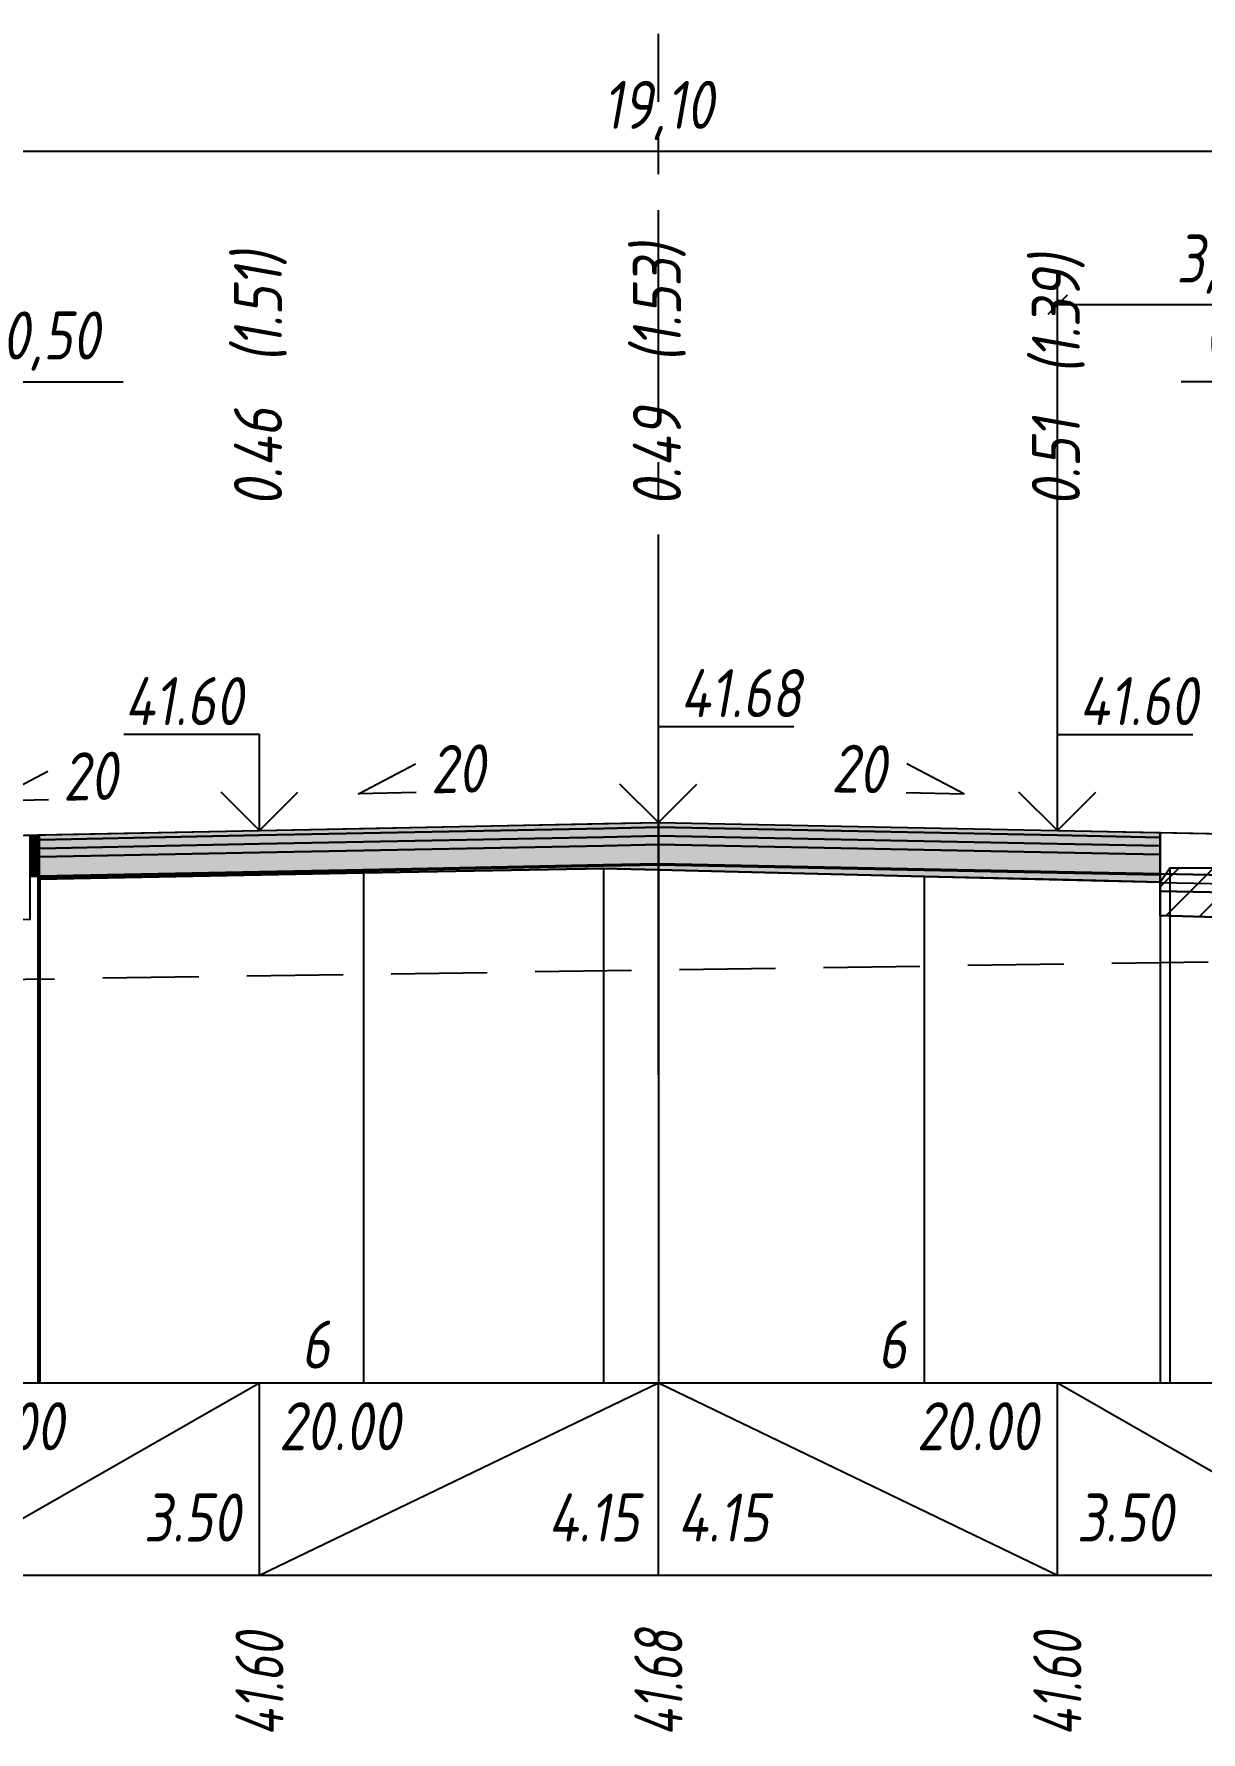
# Model space of a CAD drawing. Extents: x -717 to 1451, y -133302 to 233.
# Drawn here: x 131.4 to 192.1, y -89008.2 to -88919.8 of the extents above; entities that cross this region are included whole.
import ezdxf
from ezdxf.enums import TextEntityAlignment as Align

# ---------------------------------------------------------------- set-up
doc = ezdxf.new("R2010")
doc.units = 0
doc.linetypes.add('осевая2', pattern=[1.125, 0.75, -0.125, 0.125, -0.125])
doc.linetypes.add('штриховая', pattern=[0.75, 0.5, -0.25])
for name, color, linetype in [('Интерполированный поперечник', 2, 'Continuous'), ('Код_514', 1, 'Continuous'), ('Контур_0', 7, 'Continuous'), ('Контур_2521', 7, 'Continuous'), ('Контур_2660', 7, 'Continuous'), ('Контур_400', 7, 'Continuous'), ('Контур_508', 7, 'Continuous'), ('Контур_512', 7, 'Continuous'), ('Контур_513', 7, 'Continuous'), ('Контур_818', 7, 'Continuous'), ('Красный поперечник', 1, 'Continuous'), ('Объём_2501', 7, 'Continuous'), ('Объём_2650', 7, 'Continuous'), ('Объём_2660', 7, 'Continuous'), ('Объём_2753', 7, 'Continuous'), ('Ось', 1, 'осевая2'), ('Откосы', 7, 'Continuous'), ('Отметки покрытия', 7, 'Continuous'), ('Рабочие отметки', 7, 'Continuous'), ('Рабочие отметки доп.', 7, 'Continuous'), ('Слои выравнивания', 7, 'Continuous'), ('Таблица', 7, 'Continuous'), ('Уклоны проезжей части', 7, 'Continuous'), ('Черный поперечник', 3, 'Continuous')]:
    doc.layers.add(name, color=color, linetype=linetype)
for name, color, linetype, true_color in [('Контур_2540', 2, 'Continuous', 0xffff00), ('Контур_2570', 7, 'Continuous', 0x80ff00), ('Контур_2725', 7, 'Continuous', 0x323232), ('Контур_2760', 7, 'Continuous', 0x323232), ('Контур_2761', 7, 'Continuous', 0x323232), ('Контур_2762', 7, 'Continuous', 0x323232), ('Контур_2763', 7, 'Continuous', 0x323232), ('Контур_2764', 7, 'Continuous', 0x323232), ('Контур_2765', 7, 'Continuous', 0x323232), ('Контур_402', 7, 'Continuous', 0xff6464), ('Объём_2500', 7, 'Continuous', 0xc0c0c0), ('Объём_2520', 7, 'Continuous', 0x80ffff), ('Объём_2540', 2, 'Continuous', 0xffff00), ('Объём_2600', 7, 'Continuous', 0x808000), ('Объём_2746', 2, 'Continuous', 0xffff00)]:
    doc.layers.add(name, color=color, linetype=linetype, true_color=true_color)
doc.styles.get("Standard").update_dxf_attribs({"font": 'txt', "height": 2.5})
doc.styles.add('М', font='romand.shx', dxfattribs={"width": 0.8, "oblique": 10, "height": 2.5})
doc.dimstyles.new('ISO-25', dxfattribs={"dimtxt": 2.5, "dimasz": 2.5, "dimexe": 1.25, "dimexo": 0.625, "dimtad": 1, "dimtxsty": 'Standard', "dimcen": 2.5, "dimadec": 0, "dimazin": 0, "dimtfac": 1, "dimtmove": 0, "dimatfit": 3, "dimfxl": 1, "dimarcsym": 0})

# ---------------------------------------------------------------- blocks, each defined once
blk = doc.blocks.new('_Oblique')
at = {"color": 0, "linetype": 'ByBlock', "lineweight": -2}
blk.add_line((-0.5, -0.5), (0.5, 0.5), dxfattribs=at)
blk = doc.blocks.new('*D1741')
at = {"color": 0, "lineweight": -2, "transparency": 16777216}
for p, q in [((202.151, -88961.041), (202.151, -88936.651)), ((204.651, -88961.091), (204.651, -88936.651)), ((202.151, -88937.901), (191.096, -88937.901)), ((204.651, -88937.901), (202.151, -88937.901))]:
    blk.add_line(p, q, dxfattribs=at)
at = {"layer": 'Defpoints', "color": 0, "transparency": 16777216}
for p in [(204.651, -88937.901), (202.151, -88961.666), (204.651, -88961.716)]:
    blk.add_point(p, dxfattribs=at)
at = {"color": 0, "lineweight": -2, "transparency": 16777216, "rotation": 180}
blk.add_blockref('_Oblique', (202.151, -88937.901), dxfattribs=at)
at = {"color": 0, "lineweight": -2, "transparency": 16777216}
blk.add_blockref('_Oblique', (204.651, -88937.901), dxfattribs=at)
at = {"color": 0, "transparency": 16777216, "insert": (194.857, -88935.788), "char_height": 2.5, "width": 9.16667, "attachment_point": 5, "style": 'М'}
blk.add_mtext('0,50', dxfattribs=at)
blk = doc.blocks.new('*D1742')
at = {"color": 0, "lineweight": -2, "transparency": 16777216}
for p, q in [((123.151, -88961.091), (123.151, -88936.651)), ((125.651, -88961.041), (125.651, -88936.651)), ((123.151, -88937.901), (125.651, -88937.901)), ((125.651, -88937.901), (136.065, -88937.901))]:
    blk.add_line(p, q, dxfattribs=at)
at = {"layer": 'Defpoints', "color": 0, "transparency": 16777216}
for p in [(125.651, -88937.901), (123.151, -88961.716), (125.651, -88961.666)]:
    blk.add_point(p, dxfattribs=at)
at = {"color": 0, "lineweight": -2, "transparency": 16777216, "rotation": 180}
blk.add_blockref('_Oblique', (123.151, -88937.901), dxfattribs=at)
at = {"color": 0, "lineweight": -2, "transparency": 16777216}
blk.add_blockref('_Oblique', (125.651, -88937.901), dxfattribs=at)
at = {"color": 0, "transparency": 16777216, "insert": (132.304, -88935.788), "char_height": 2.5, "width": 9.16667, "attachment_point": 5, "style": 'М'}
blk.add_mtext('0,50', dxfattribs=at)
blk = doc.blocks.new('*D1743')
at = {"color": 0, "lineweight": -2, "transparency": 16777216}
for p, q in [((184.651, -88960.691), (184.651, -88932.651)), ((202.151, -88961.041), (202.151, -88932.651)), ((202.151, -88933.901), (184.651, -88933.901))]:
    blk.add_line(p, q, dxfattribs=at)
at = {"layer": 'Defpoints', "color": 0, "transparency": 16777216}
for p in [(184.651, -88933.901), (184.651, -88961.316), (202.151, -88961.666)]:
    blk.add_point(p, dxfattribs=at)
at = {"color": 0, "lineweight": -2, "transparency": 16777216, "rotation": 180}
blk.add_blockref('_Oblique', (184.651, -88933.901), dxfattribs=at)
at = {"color": 0, "lineweight": -2, "transparency": 16777216}
blk.add_blockref('_Oblique', (202.151, -88933.901), dxfattribs=at)
at = {"color": 0, "transparency": 16777216, "insert": (193.401, -88931.788), "char_height": 2.5, "width": 9.58333, "attachment_point": 5, "style": 'М'}
blk.add_mtext('3,50', dxfattribs=at)
blk = doc.blocks.new('*D1746')
at = {"color": 0, "lineweight": -2, "transparency": 16777216}
for p, q in [((116.151, -88961.371), (116.151, -88924.651)), ((211.651, -88961.371), (211.651, -88924.651)), ((116.151, -88925.901), (211.651, -88925.901))]:
    blk.add_line(p, q, dxfattribs=at)
at = {"layer": 'Defpoints', "color": 0, "transparency": 16777216}
for p in [(211.651, -88925.901), (116.151, -88961.996), (211.651, -88961.996)]:
    blk.add_point(p, dxfattribs=at)
at = {"color": 0, "lineweight": -2, "transparency": 16777216, "rotation": 180}
blk.add_blockref('_Oblique', (116.151, -88925.901), dxfattribs=at)
at = {"color": 0, "lineweight": -2, "transparency": 16777216}
blk.add_blockref('_Oblique', (211.651, -88925.901), dxfattribs=at)
at = {"color": 0, "transparency": 16777216, "insert": (163.901, -88923.788), "char_height": 2.5, "width": 10.41667, "attachment_point": 5, "style": 'М'}
blk.add_mtext('19,10', dxfattribs=at)

msp = doc.modelspace()

# ---------------------------------------------------------------- hatches: boundary and pattern name
at = {"layer": 'Объём_2600'}
h = msp.add_hatch(dxfattribs=at)
h.set_pattern_fill('ANSI31', color=6, scale=0.4)
h.paths.add_polyline_path([(206.663, -88966.171), (189.997, -88965.671), (189.997, -88963.942), (190.497, -88963.193), (193.388, -88963.196), (198.718, -88963.358), (198.718, -88964.108), (202.104, -88964.73), (205.59, -88965.453)])
at = {"layer": 'Слои выравнивания'}
for color, points in [(2, [(131.686, -88961.482), (131.723, -88961.482), (143.151, -88961.253), (148.56, -88961.145), (161.035, -88960.895), (163.901, -88960.838), (163.901, -88961.088), (161.035, -88961.145), (148.56, -88961.395), (143.151, -88961.503), (131.723, -88961.732), (131.686, -88961.732)]), (2, [(163.901, -88960.838), (177.72, -88961.114), (184.651, -88961.253), (189.997, -88961.36), (189.997, -88961.61), (184.651, -88961.503), (177.72, -88961.364), (163.901, -88961.088)]), (2, [(131.223, -88961.492), (131.62, -88961.484), (131.62, -88961.734), (131.223, -88961.742)]), (2, [(131.62, -88961.484), (131.653, -88961.483), (131.653, -88961.733), (131.62, -88961.734)]), (2, [(131.653, -88961.483), (131.686, -88961.482), (131.686, -88961.732), (131.653, -88961.733)]), (3, [(131.686, -88961.732), (131.723, -88961.732), (143.151, -88961.503), (148.56, -88961.395), (161.035, -88961.145), (163.901, -88961.088), (163.901, -88961.538), (161.035, -88961.595), (148.56, -88961.845), (143.151, -88961.953), (131.723, -88962.182), (131.686, -88962.182)]), (4, [(131.686, -88962.182), (131.723, -88962.182), (143.151, -88961.953), (148.56, -88961.845), (161.035, -88961.595), (163.901, -88961.538), (163.901, -88961.988), (161.035, -88962.045), (148.56, -88962.295), (143.151, -88962.403), (131.723, -88962.632), (131.686, -88962.632)]), (3, [(163.901, -88961.088), (177.72, -88961.364), (184.651, -88961.503), (189.997, -88961.61), (189.997, -88962.06), (184.651, -88961.953), (177.72, -88961.814), (163.901, -88961.538)]), (4, [(163.901, -88961.538), (177.72, -88961.814), (184.651, -88961.953), (189.997, -88962.06), (189.997, -88962.51), (184.651, -88962.403), (177.72, -88962.264), (163.901, -88961.988)]), (3, [(131.223, -88961.742), (131.62, -88961.734), (131.62, -88962.184), (131.223, -88962.192)]), (4, [(131.223, -88962.192), (131.62, -88962.184), (131.62, -88962.634), (131.223, -88962.642)]), (3, [(131.62, -88961.734), (131.653, -88961.733), (131.653, -88962.183), (131.62, -88962.184)]), (4, [(131.62, -88962.184), (131.653, -88962.183), (131.653, -88962.633), (131.62, -88962.634)]), (3, [(131.653, -88961.733), (131.686, -88961.732), (131.686, -88962.182), (131.653, -88962.183)]), (4, [(131.653, -88962.183), (131.686, -88962.182), (131.686, -88962.632), (131.653, -88962.633)]), (5, [(131.686, -88962.632), (131.723, -88962.632), (143.151, -88962.403), (148.56, -88962.295), (161.035, -88962.045), (163.901, -88961.988), (163.901, -88962.988), (161.035, -88963.045), (148.56, -88963.295), (143.151, -88963.403), (131.723, -88963.632), (131.686, -88963.632)]), (5, [(163.901, -88961.988), (177.72, -88962.264), (184.651, -88962.403), (189.997, -88962.51), (189.997, -88963.51), (184.651, -88963.403), (177.72, -88963.264), (163.901, -88962.988)]), (5, [(131.223, -88962.642), (131.62, -88962.634), (131.62, -88963.634), (131.223, -88963.642)]), (5, [(131.62, -88962.634), (131.653, -88962.633), (131.653, -88963.633), (131.62, -88963.634)]), (5, [(131.653, -88962.633), (131.686, -88962.632), (131.686, -88963.632), (131.653, -88963.633)]), (7, [(131.686, -88963.632), (131.723, -88963.632), (143.151, -88963.403), (148.56, -88963.295), (161.035, -88963.045), (163.901, -88962.988), (163.901, -88963.038), (161.035, -88963.095), (148.56, -88963.345), (143.151, -88963.453), (131.723, -88963.682), (131.686, -88963.682)]), (6, [(131.686, -88963.682), (131.723, -88963.682), (143.151, -88963.453), (148.56, -88963.345), (161.035, -88963.095), (163.901, -88963.038), (163.901, -88963.307), (161.035, -88963.238), (148.56, -88963.452), (143.151, -88963.56), (131.723, -88963.788), (131.686, -88963.732)]), (7, [(163.901, -88962.988), (177.72, -88963.264), (184.651, -88963.403), (189.997, -88963.51), (189.997, -88963.56), (184.651, -88963.453), (177.72, -88963.314), (163.901, -88963.038)]), (6, [(163.901, -88963.038), (177.72, -88963.314), (184.651, -88963.453), (189.997, -88963.56), (189.997, -88963.942), (184.651, -88963.81), (177.72, -88963.639), (163.901, -88963.307)]), (7, [(131.62, -88963.634), (131.653, -88963.633), (131.653, -88963.683), (131.62, -88963.684)]), (7, [(131.653, -88963.633), (131.686, -88963.632), (131.686, -88963.682), (131.653, -88963.683)]), (6, [(131.653, -88963.683), (131.686, -88963.682), (131.686, -88963.732), (131.653, -88963.733)])]:
    msp.add_hatch(color=color, dxfattribs=at).paths.add_polyline_path(points)

# ---------------------------------------------------------------- linework, layer by layer
at = {"layer": 'Интерполированный поперечник', "linetype": 'штриховая', "ltscale": 10, "flags": 128}
msp.add_lwpolyline([(105, -88969.367), (208.631, -88967.85)], dxfattribs=at)
at = {"layer": 'Код_514'}
for p, q in [((125.651, -89000), (143.151, -88990)), ((143.151, -89000), (143.151, -88990)), ((143.151, -89000), (163.901, -88990)), ((163.901, -89000), (163.901, -88990)), ((163.901, -88990), (184.651, -89000)), ((184.651, -89000), (184.651, -88990)), ((184.651, -88990), (202.151, -89000))]:
    msp.add_line(p, q, dxfattribs=at)
at = {"layer": 'Контур_0', "flags": 128}
for points in [[(189.997, -88961.36), (204.651, -88961.653), (204.651, -88963.803), (189.997, -88963.51), (189.997, -88961.36), (189.997, -88961.36)], [(204.651, -88964.703), (189.997, -88964.41), (189.997, -88963.51), (206.151, -88963.833), (207.07, -88964.751), (204.651, -88964.703), (204.651, -88964.703)]]:
    msp.add_lwpolyline(points, dxfattribs=at)
at = {"layer": 'Контур_2521', "color": 250, "flags": 128}
msp.add_lwpolyline([(189.997, -88963.96), (206.61, -88964.292)], dxfattribs=at)
at = {"layer": 'Контур_2540', "flags": 128}
msp.add_lwpolyline([(202.151, -88964.653), (216.151, -88964.933), (216.704, -88965.302), (216.704, -88966.472), (189.997, -88965.671), (189.997, -88964.41), (202.151, -88964.653), (202.151, -88964.653)], dxfattribs=at)
at = {"layer": 'Контур_2570', "flags": 128}
msp.add_lwpolyline([(131.223, -88963.038), (131.723, -88963.788), (148.56, -88963.452), (161.035, -88963.238), (163.901, -88963.307), (177.72, -88963.639), (189.997, -88963.942), (190.497, -88963.193), (193.388, -88963.196), (198.718, -88963.358), (198.718, -88964.108), (202.104, -88964.73), (205.59, -88965.453), (208.202, -88967.202), (208.631, -88967.85), (208.953, -88968.141), (209.249, -88968.156), (212, -88968.23), (212.33, -88967.942), (213.302, -88967.334), (214.936, -88965.647), (217.305, -88965.253), (221.704, -88964.748), (236.698, -88964.847)], dxfattribs=at)
at = {"layer": 'Контур_2660', "flags": 128}
msp.add_lwpolyline([(189.997, -88965.671), (216.704, -88966.472)], dxfattribs=at)
at = {"layer": 'Контур_2725', "flags": 128}
msp.add_lwpolyline([(131.223, -88963.642), (131.62, -88963.634), (131.62, -88963.684), (131.653, -88963.683), (131.653, -88963.733), (131.686, -88963.732), (131.723, -88963.788), (143.151, -88963.56), (148.56, -88963.452), (161.035, -88963.238), (163.901, -88963.307), (177.72, -88963.639), (184.651, -88963.81), (189.997, -88963.942)], dxfattribs=at)
at = {"layer": 'Контур_2760', "flags": 128}
msp.add_lwpolyline([(131.223, -88961.492), (131.62, -88961.484), (131.653, -88961.483), (131.686, -88961.482), (131.723, -88961.482), (143.151, -88961.253), (148.56, -88961.145), (161.035, -88960.895), (163.901, -88960.838), (177.72, -88961.114), (184.651, -88961.253), (189.997, -88961.36)], dxfattribs=at)
at = {"layer": 'Контур_2761', "flags": 128}
msp.add_lwpolyline([(131.223, -88961.742), (131.62, -88961.734), (131.653, -88961.733), (131.686, -88961.732), (131.723, -88961.732), (143.151, -88961.503), (148.56, -88961.395), (161.035, -88961.145), (163.901, -88961.088), (177.72, -88961.364), (184.651, -88961.503), (189.997, -88961.61)], dxfattribs=at)
at = {"layer": 'Контур_2762', "flags": 128}
msp.add_lwpolyline([(131.223, -88962.192), (131.62, -88962.184), (131.653, -88962.183), (131.686, -88962.182), (131.723, -88962.182), (143.151, -88961.953), (148.56, -88961.845), (161.035, -88961.595), (163.901, -88961.538), (177.72, -88961.814), (184.651, -88961.953), (189.997, -88962.06)], dxfattribs=at)
at = {"layer": 'Контур_2763', "flags": 128}
msp.add_lwpolyline([(131.223, -88962.642), (131.62, -88962.634), (131.653, -88962.633), (131.686, -88962.632), (131.723, -88962.632), (143.151, -88962.403), (148.56, -88962.295), (161.035, -88962.045), (163.901, -88961.988), (177.72, -88962.264), (184.651, -88962.403), (189.997, -88962.51)], dxfattribs=at)
at = {"layer": 'Контур_2764', "flags": 128}
msp.add_lwpolyline([(131.62, -88963.634), (131.653, -88963.633), (131.686, -88963.632), (131.723, -88963.632), (143.151, -88963.403), (148.56, -88963.295), (161.035, -88963.045), (163.901, -88962.988), (177.72, -88963.264), (184.651, -88963.403), (189.997, -88963.51)], dxfattribs=at)
at = {"layer": 'Контур_2765', "flags": 128}
msp.add_lwpolyline([(131.653, -88963.683), (131.686, -88963.682), (131.723, -88963.682), (143.151, -88963.453), (148.56, -88963.345), (161.035, -88963.095), (163.901, -88963.038), (177.72, -88963.314), (184.651, -88963.453), (189.997, -88963.56)], dxfattribs=at)
at = {"layer": 'Контур_400', "flags": 128}
for points in [[(123.151, -88961.653), (125.651, -88961.603), (125.651, -88961.603), (125.651, -88961.603), (125.651, -88961.603), (125.651, -88961.603), (125.651, -88961.603), (143.151, -88961.253), (163.901, -88960.838)], [(163.901, -88960.838), (184.651, -88961.253), (202.151, -88961.603), (202.151, -88961.603), (202.151, -88961.603), (202.151, -88961.603), (202.151, -88961.603), (202.151, -88961.603), (204.651, -88961.653)]]:
    msp.add_lwpolyline(points, dxfattribs=at)
at = {"layer": 'Контур_402', "flags": 128}
msp.add_lwpolyline([(109.26, -88966.527), (131.223, -88965.868), (131.223, -88963.642), (131.62, -88963.634), (131.62, -88963.684), (131.653, -88963.683), (131.653, -88963.733), (131.686, -88963.732), (131.723, -88963.788), (148.56, -88963.452), (161.035, -88963.238), (163.901, -88963.307), (177.72, -88963.639), (189.997, -88963.942), (189.997, -88965.671), (216.704, -88966.472)], dxfattribs=at)
at = {"layer": 'Контур_508', "flags": 128}
msp.add_lwpolyline([(131.223, -88963.642), (131.62, -88963.634), (131.62, -88963.684), (131.653, -88963.683), (131.653, -88963.733), (131.686, -88963.732), (131.723, -88963.788), (148.56, -88963.452), (161.035, -88963.238), (163.901, -88963.307), (177.72, -88963.639), (189.997, -88963.942), (189.997, -88965.671), (216.704, -88966.472), (216.704, -88966.504), (220.151, -88968.802), (220.454, -88968.802), (222.454, -88968.802), (222.757, -88968.802), (226.204, -88966.504), (226.204, -88965.302), (228.096, -88964.04)], dxfattribs=at)
at = {"layer": 'Контур_512', "flags": 128}
msp.add_lwpolyline([(189.997, -88965.671), (216.704, -88966.472), (216.704, -88966.504), (220.151, -88968.802), (220.454, -88968.802), (222.454, -88968.802), (222.757, -88968.802), (226.204, -88966.504), (226.204, -88965.302), (228.096, -88964.04)], dxfattribs=at)
at = {"layer": 'Контур_513', "flags": 128}
msp.add_lwpolyline([(131.223, -88963.642), (131.62, -88963.634), (131.62, -88963.684), (131.653, -88963.683), (131.653, -88963.733), (131.686, -88963.732), (131.723, -88963.788), (148.56, -88963.452), (161.035, -88963.238), (163.901, -88963.307), (177.72, -88963.639), (189.997, -88963.942), (189.997, -88965.671), (216.704, -88966.472), (216.704, -88966.504), (220.151, -88968.802), (220.454, -88968.802), (222.454, -88968.802), (222.757, -88968.802), (226.204, -88966.504), (226.204, -88965.302), (228.096, -88964.04)], dxfattribs=at)
at = {"layer": 'Контур_818', "flags": 128}
msp.add_lwpolyline([(131.223, -88963.038), (131.723, -88963.788), (148.56, -88963.452), (161.035, -88963.238), (163.901, -88963.307), (177.72, -88963.639), (189.997, -88963.942), (190.497, -88963.193), (193.388, -88963.196), (198.718, -88963.358), (198.718, -88964.108), (202.104, -88964.73), (205.59, -88965.453), (208.202, -88967.202), (208.631, -88967.85), (208.953, -88968.141), (209.249, -88968.156), (212, -88968.23), (212.33, -88967.942), (213.302, -88967.334), (214.936, -88965.647), (217.305, -88965.253), (221.704, -88964.748), (228.096, -88964.79)], dxfattribs=at)
at = {"layer": 'Красный поперечник'}
for p, q in [((143.151, -88961.253), (163.901, -88960.838)), ((163.901, -88960.838), (184.651, -88961.253)), ((125.651, -88961.603), (143.151, -88961.253)), ((184.651, -88961.253), (202.151, -88961.603)), ((189.997, -88965.671), (189.997, -88990))]:
    msp.add_line(p, q, dxfattribs=at)
at = {"layer": 'Объём_2500', "flags": 128}
msp.add_lwpolyline([(189.997, -88961.36), (204.651, -88961.653), (204.651, -88963.803), (189.997, -88963.51), (189.997, -88961.36), (189.997, -88961.36)], dxfattribs=at)
at = {"layer": 'Объём_2501', "flags": 128}
for points in [[(123.151, -88961.653), (125.651, -88961.603), (125.651, -88961.603), (125.651, -88961.603), (125.651, -88961.603), (125.651, -88961.603), (125.651, -88961.603), (143.151, -88961.253), (163.901, -88960.838)], [(163.901, -88960.838), (184.651, -88961.253), (202.151, -88961.603), (202.151, -88961.603), (202.151, -88961.603), (202.151, -88961.603), (202.151, -88961.603), (202.151, -88961.603), (204.651, -88961.653)]]:
    msp.add_lwpolyline(points, dxfattribs=at)
at = {"layer": 'Объём_2520', "color": 250, "flags": 128}
msp.add_lwpolyline([(204.651, -88964.703), (189.997, -88964.41), (189.997, -88963.51), (206.151, -88963.833), (207.07, -88964.751), (204.651, -88964.703), (204.651, -88964.703)], dxfattribs=at)
at = {"layer": 'Объём_2540', "flags": 128}
msp.add_lwpolyline([(202.151, -88964.653), (216.151, -88964.933), (216.704, -88965.302), (216.704, -88966.472), (189.997, -88965.671), (189.997, -88964.41), (202.151, -88964.653), (202.151, -88964.653)], dxfattribs=at)
at = {"layer": 'Объём_2650', "color": 6, "flags": 128}
msp.add_lwpolyline([(206.663, -88966.171), (189.997, -88965.671), (189.997, -88963.942), (190.497, -88963.193), (193.388, -88963.196), (198.718, -88963.358), (198.718, -88964.108), (202.104, -88964.73), (205.59, -88965.453), (206.663, -88966.171), (206.663, -88966.171)], dxfattribs=at)
at = {"layer": 'Объём_2660', "flags": 128}
msp.add_lwpolyline([(189.997, -88965.671), (216.704, -88966.472)], dxfattribs=at)
at = {"layer": 'Объём_2746', "flags": 128}
msp.add_lwpolyline([(206.663, -88966.171), (189.997, -88965.671), (189.997, -88963.942), (190.497, -88963.193), (193.388, -88963.196), (198.718, -88963.358), (198.718, -88964.108), (202.104, -88964.73), (205.59, -88965.453), (206.663, -88966.171), (206.663, -88966.171)], dxfattribs=at)
at = {"layer": 'Объём_2753', "flags": 128}
msp.add_lwpolyline([(189.997, -88961.36), (189.997, -88961.36)], dxfattribs=at)
at = {"layer": 'Ось', "ltscale": 15}
msp.add_line((163.901, -88973.971), (163.901, -88919.809), dxfattribs=at)
at = {"layer": 'Откосы', "color": 1, "flags": 128}
for points in [[(132.175, -88959.661), (129.176, -88959.721), (132.145, -88958.162)], [(151.3, -88959.279), (148.301, -88959.339), (151.27, -88957.779)], [(176.789, -88959.279), (179.789, -88959.339), (176.819, -88957.779)]]:
    msp.add_lwpolyline(points, dxfattribs=at)
at = {"layer": 'Отметки покрытия', "color": 1}
for p, q in [((143.151, -88956.253), (136.101, -88956.253)), ((143.151, -88961.253), (143.151, -88956.253)), ((163.901, -88960.838), (163.901, -88955.838)), ((163.901, -88955.838), (170.951, -88955.838)), ((184.651, -88961.253), (184.651, -88956.253)), ((184.651, -88956.253), (191.701, -88956.253)), ((163.901, -88960.838), (161.901, -88958.838)), ((163.901, -88960.838), (165.901, -88958.838)), ((143.151, -88961.253), (141.151, -88959.253)), ((143.151, -88961.253), (145.151, -88959.253)), ((184.651, -88961.253), (182.651, -88959.253)), ((184.651, -88961.253), (186.651, -88959.253))]:
    msp.add_line(p, q, dxfattribs=at)
at = {"layer": 'Слои выравнивания'}
for p, q in [((163.901, -88960.838), (163.901, -88990)), ((131.62, -88961.484), (131.62, -88990)), ((131.62, -88961.484), (131.62, -88990)), ((131.653, -88961.483), (131.653, -88990)), ((131.653, -88961.483), (131.653, -88990)), ((131.686, -88961.482), (131.686, -88990)), ((189.997, -88961.36), (189.997, -88990))]:
    msp.add_line(p, q, dxfattribs=at)
at = {"layer": 'Слои выравнивания', "color": 2, "flags": 128}
for points in [[(131.686, -88961.482), (131.723, -88961.482), (143.151, -88961.253), (148.56, -88961.145), (161.035, -88960.895), (163.901, -88960.838), (163.901, -88961.088), (161.035, -88961.145), (148.56, -88961.395), (143.151, -88961.503), (131.723, -88961.732), (131.686, -88961.732)], [(163.901, -88960.838), (177.72, -88961.114), (184.651, -88961.253), (189.997, -88961.36), (189.997, -88961.61), (184.651, -88961.503), (177.72, -88961.364), (163.901, -88961.088)], [(131.223, -88961.492), (131.62, -88961.484), (131.62, -88961.734), (131.223, -88961.742)], [(131.62, -88961.484), (131.653, -88961.483), (131.653, -88961.733), (131.62, -88961.734)], [(131.62, -88961.484), (131.62, -88961.734)], [(131.653, -88961.483), (131.686, -88961.482), (131.686, -88961.732), (131.653, -88961.733)], [(131.653, -88961.483), (131.653, -88961.733)]]:
    msp.add_lwpolyline(points, close=True, dxfattribs=at)
at = {"layer": 'Слои выравнивания', "color": 3, "flags": 128}
for points in [[(131.686, -88961.732), (131.723, -88961.732), (143.151, -88961.503), (148.56, -88961.395), (161.035, -88961.145), (163.901, -88961.088), (163.901, -88961.538), (161.035, -88961.595), (148.56, -88961.845), (143.151, -88961.953), (131.723, -88962.182), (131.686, -88962.182)], [(163.901, -88961.088), (177.72, -88961.364), (184.651, -88961.503), (189.997, -88961.61), (189.997, -88962.06), (184.651, -88961.953), (177.72, -88961.814), (163.901, -88961.538)], [(131.223, -88961.742), (131.62, -88961.734), (131.62, -88962.184), (131.223, -88962.192)], [(131.62, -88961.734), (131.653, -88961.733), (131.653, -88962.183), (131.62, -88962.184)], [(131.62, -88961.734), (131.62, -88962.184)], [(131.653, -88961.733), (131.686, -88961.732), (131.686, -88962.182), (131.653, -88962.183)], [(131.653, -88961.733), (131.653, -88962.183)]]:
    msp.add_lwpolyline(points, close=True, dxfattribs=at)
at = {"layer": 'Слои выравнивания', "color": 4, "flags": 128}
for points in [[(131.686, -88962.182), (131.723, -88962.182), (143.151, -88961.953), (148.56, -88961.845), (161.035, -88961.595), (163.901, -88961.538), (163.901, -88961.988), (161.035, -88962.045), (148.56, -88962.295), (143.151, -88962.403), (131.723, -88962.632), (131.686, -88962.632)], [(163.901, -88961.538), (177.72, -88961.814), (184.651, -88961.953), (189.997, -88962.06), (189.997, -88962.51), (184.651, -88962.403), (177.72, -88962.264), (163.901, -88961.988)], [(131.223, -88962.192), (131.62, -88962.184), (131.62, -88962.634), (131.223, -88962.642)], [(131.62, -88962.184), (131.653, -88962.183), (131.653, -88962.633), (131.62, -88962.634)], [(131.62, -88962.184), (131.62, -88962.634)], [(131.653, -88962.183), (131.686, -88962.182), (131.686, -88962.632), (131.653, -88962.633)], [(131.653, -88962.183), (131.653, -88962.633)]]:
    msp.add_lwpolyline(points, close=True, dxfattribs=at)
at = {"layer": 'Слои выравнивания', "color": 5, "flags": 128}
for points in [[(131.686, -88962.632), (131.723, -88962.632), (143.151, -88962.403), (148.56, -88962.295), (161.035, -88962.045), (163.901, -88961.988), (163.901, -88962.988), (161.035, -88963.045), (148.56, -88963.295), (143.151, -88963.403), (131.723, -88963.632), (131.686, -88963.632)], [(163.901, -88961.988), (177.72, -88962.264), (184.651, -88962.403), (189.997, -88962.51), (189.997, -88963.51), (184.651, -88963.403), (177.72, -88963.264), (163.901, -88962.988)], [(131.223, -88962.642), (131.62, -88962.634), (131.62, -88963.634), (131.223, -88963.642)], [(131.62, -88962.634), (131.653, -88962.633), (131.653, -88963.633), (131.62, -88963.634)], [(131.62, -88962.634), (131.62, -88963.634)], [(131.653, -88962.633), (131.686, -88962.632), (131.686, -88963.632), (131.653, -88963.633)], [(131.653, -88962.633), (131.653, -88963.633)]]:
    msp.add_lwpolyline(points, close=True, dxfattribs=at)
at = {"layer": 'Слои выравнивания', "color": 7, "flags": 128}
for points in [[(131.686, -88963.632), (131.723, -88963.632), (143.151, -88963.403), (148.56, -88963.295), (161.035, -88963.045), (163.901, -88962.988), (163.901, -88963.038), (161.035, -88963.095), (148.56, -88963.345), (143.151, -88963.453), (131.723, -88963.682), (131.686, -88963.682)], [(163.901, -88962.988), (177.72, -88963.264), (184.651, -88963.403), (189.997, -88963.51), (189.997, -88963.56), (184.651, -88963.453), (177.72, -88963.314), (163.901, -88963.038)], [(131.62, -88963.634), (131.653, -88963.633), (131.653, -88963.683), (131.62, -88963.684)], [(131.653, -88963.633), (131.686, -88963.632), (131.686, -88963.682), (131.653, -88963.683)], [(131.653, -88963.633), (131.653, -88963.683)]]:
    msp.add_lwpolyline(points, close=True, dxfattribs=at)
at = {"layer": 'Слои выравнивания', "color": 6, "flags": 128}
for points in [[(131.686, -88963.682), (131.723, -88963.682), (143.151, -88963.453), (148.56, -88963.345), (161.035, -88963.095), (163.901, -88963.038), (163.901, -88963.307), (161.035, -88963.238), (148.56, -88963.452), (143.151, -88963.56), (131.723, -88963.788), (131.686, -88963.732)], [(163.901, -88963.038), (177.72, -88963.314), (184.651, -88963.453), (189.997, -88963.56), (189.997, -88963.942), (184.651, -88963.81), (177.72, -88963.639), (163.901, -88963.307)], [(131.653, -88963.683), (131.686, -88963.682), (131.686, -88963.732), (131.653, -88963.733)]]:
    msp.add_lwpolyline(points, close=True, dxfattribs=at)
at = {"layer": 'Таблица'}
for p, q in [((80, -88990), (253.096, -88990)), ((80, -89000), (253.096, -89000))]:
    msp.add_line(p, q, dxfattribs=at)
at = {"layer": 'Черный поперечник', "color": 7}
for p, q in [((148.56, -88963.452), (148.56, -88990)), ((161.035, -88963.238), (161.035, -88990)), ((163.901, -88963.307), (163.901, -88990)), ((190.497, -88963.193), (190.497, -88990)), ((131.723, -88963.788), (131.723, -88990)), ((177.72, -88963.639), (177.72, -88990)), ((189.997, -88963.942), (189.997, -88990))]:
    msp.add_line(p, q, dxfattribs=at)
at = {"layer": 'Черный поперечник', "flags": 128}
msp.add_lwpolyline([(131.223, -88963.038), (131.723, -88963.788), (148.56, -88963.452), (161.035, -88963.238), (163.901, -88963.307), (177.72, -88963.639), (189.997, -88963.942), (190.497, -88963.193), (193.388, -88963.196), (198.718, -88963.358), (202.104, -88963.98), (205.59, -88964.703), (208.202, -88966.452), (208.631, -88967.1), (208.953, -88967.391), (209.249, -88967.406), (212, -88967.48), (212.33, -88967.192), (213.302, -88966.584), (214.936, -88964.897), (217.305, -88964.503), (221.704, -88963.998), (236.698, -88964.097)], dxfattribs=at)

# ---------------------------------------------------------------- texts
at = {"layer": 'Код_514', "style": 'М', "oblique": 10, "width": 0.8}
for p in [(126.651, -88991), (144.151, -88991)]:
    msp.add_text('20.00', height=2.5, dxfattribs=at).set_placement(p, align=Align.TOP_LEFT)
msp.add_text('20.00', height=2.5, dxfattribs=at).set_placement((183.651, -88991), align=Align.TOP_RIGHT)
for s, p in [('3.50', (142.151, -88999)), ('4.15', (162.901, -88999))]:
    msp.add_text(s, height=2.5, dxfattribs=at).set_placement(p, align=Align.BOTTOM_RIGHT)
for s, p in [('4.15', (164.901, -88999)), ('3.50', (185.651, -88999))]:
    msp.add_text(s, height=2.5, dxfattribs=at).set_placement(p, align=Align.BOTTOM_LEFT)
at = {"layer": 'Код_514', "style": 'М', "oblique": 10, "width": 0.7}
for s, p in [('41.60', (143.151, -89008.382)), ('41.68', (163.901, -89008.382)), ('41.60', (184.651, -89008.382))]:
    msp.add_text(s, height=2.5, rotation=90, dxfattribs=at).set_placement(p, align=Align.MIDDLE_LEFT)
at = {"layer": 'Отметки покрытия', "color": 1, "style": 'М', "oblique": 10, "width": 0.8}
for s, p in [('41.68', (165.042, -88956.107)), ('41.60', (185.792, -88956.522))]:
    msp.add_text(s, height=2.5, dxfattribs=at).set_placement(p, align=Align.BOTTOM_LEFT)
msp.add_text('41.60', height=2.5, dxfattribs=at).set_placement((142.292, -88956.522), align=Align.BOTTOM_RIGHT)
at = {"layer": 'Рабочие отметки', "color": 1, "style": 'М', "oblique": 10, "width": 0.8}
for s, p in [('0.46', (143.073, -88944.403)), ('0.49', (163.823, -88944.403)), ('0.51', (184.573, -88944.403))]:
    msp.add_text(s, height=2.5, rotation=90, dxfattribs=at).set_placement(p, align=Align.MIDDLE_LEFT)
at = {"layer": 'Рабочие отметки доп.', "color": 1, "style": 'М', "oblique": 10, "width": 0.8}
for s, p in [('(1.53)', (163.823, -88936.903)), ('(1.51)', (143.073, -88936.903)), ('(1.39)', (184.573, -88937.503))]:
    msp.add_text(s, height=2.5, rotation=90, dxfattribs=at).set_placement(p, align=Align.MIDDLE_LEFT)
at = {"layer": 'Слои выравнивания', "style": 'М', "oblique": 10, "width": 0.8}
for p in [(146.067, -88990), (176.055, -88990)]:
    msp.add_text('6', height=2.5, dxfattribs=at).set_placement(p, align=Align.BOTTOM_CENTER)
at = {"layer": 'Уклоны проезжей части', "color": 1, "style": 'М', "oblique": 10, "width": 0.8}
for rotation, p in [(1.14576, (134.381, -88960.428)), (1.14576, (153.506, -88960.046)), (358.85423, (174.296, -88960.046))]:
    msp.add_text('20', height=2.5, rotation=rotation, dxfattribs=at).set_placement(p, align=Align.BOTTOM_CENTER)

# ---------------------------------------------------------------- dimensions: what is measured, and where the dimension line sits
at = {"color": 5}
dim = msp.add_linear_dim(base=(211.651, -88925.901), p1=(116.151, -88961.996), p2=(211.651, -88961.996), angle=180, dimstyle='ISO-25', override={"dimasz": 1, "dimlfac": 0.2, "dimzin": 0, "dimtxsty": 'М', "dimblk1": 'Oblique', "dimblk2": 'Oblique', "dimsah": 1}, dxfattribs=at)
dim.commit()
dim.dimension.update_dxf_attribs({"geometry": '*D1746', "text_midpoint": (163.901, -88923.788)})
dim = msp.add_linear_dim(base=(184.651, -88933.901), p1=(202.151, -88961.666), p2=(184.651, -88961.316), dimstyle='ISO-25', override={"dimasz": 1, "dimlfac": 0.2, "dimzin": 0, "dimtxsty": 'М', "dimblk1": 'Oblique', "dimblk2": 'Oblique', "dimsah": 1}, dxfattribs=at)
dim.commit()
dim.dimension.update_dxf_attribs({"geometry": '*D1743', "text_midpoint": (193.401, -88931.788)})
for base, p1, p2, picture, middle in [((125.651, -88937.901), (123.151, -88961.716), (125.651, -88961.666), '*D1742', (132.304, -88937.901)), ((204.651, -88937.901), (202.151, -88961.666), (204.651, -88961.716), '*D1741', (194.857, -88937.901))]:
    dim = msp.add_linear_dim(base=base, p1=p1, p2=p2, angle=180, dimstyle='ISO-25', override={"dimasz": 1, "dimlfac": 0.2, "dimzin": 0, "dimtxsty": 'М', "dimblk1": 'Oblique', "dimblk2": 'Oblique', "dimsah": 1}, dxfattribs=at)
    dim.commit()
    dim.dimension.update_dxf_attribs({"geometry": picture, "text_midpoint": middle, "dimtype": 160})

doc.saveas('drawing.dxf')
